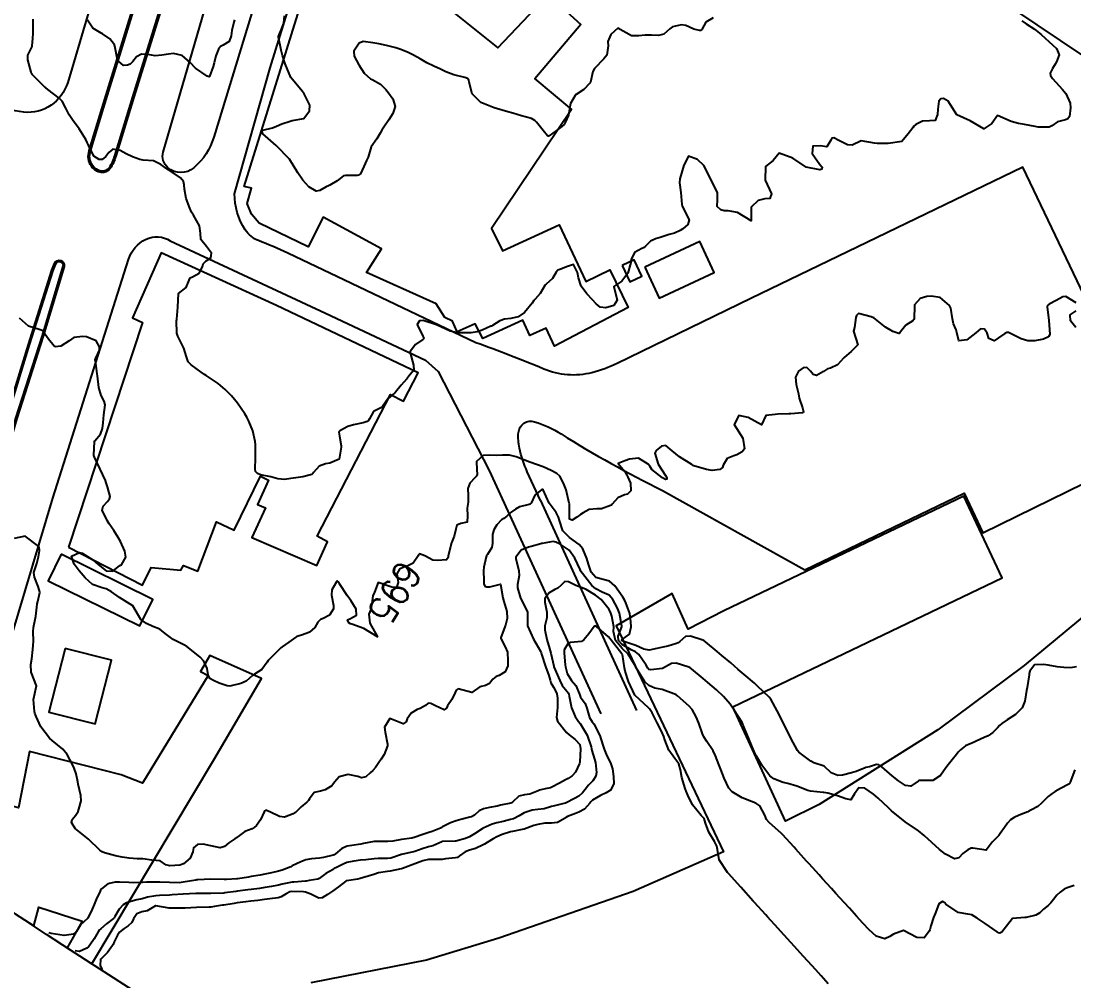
# Model space of a CAD drawing. Header units: metres. Extents: x 286371 to 293043, y 7462578 to 7466404.
# Drawn here: x 286655.4 to 286810.2, y 7465770.5 to 7465911.6 of the extents above; entities that cross this region are included whole.
import ezdxf
from ezdxf.enums import TextEntityAlignment as Align

# ---------------------------------------------------------------- set-up
doc = ezdxf.new("R2010")
doc.units = ezdxf.units.M
doc.header["$MEASUREMENT"] = 0
for name, color, linetype in [('Area', 45, 'Continuous'), ('Canteiro', 45, 'Continuous'), ('Cotas', 45, 'Continuous'), ('Curvas de Nivel 1m', 11, 'Continuous'), ('Curvas de Nivel 5m', 15, 'Continuous'), ('Divisas', 45, 'Continuous'), ('Edificações', 30, 'Continuous'), ('Vias primárias', 230, 'Continuous')]:
    doc.layers.add(name, color=color, linetype=linetype)
doc.styles.add('Style-STANDARD', font='STANDARD.shx')

msp = doc.modelspace()

# ---------------------------------------------------------------- linework, layer by layer
at = {"layer": 'Area'}
msp.add_polyline3d([(286671.85, 7465769.06, 690.16), (286662.63, 7465774.99, 696.58), (286659.14, 7465777.29, 696.18), (286651.34, 7465782.42, 700.86)], dxfattribs=at)
at = {"layer": 'Canteiro'}
msp.add_lwpolyline([(286677.06, 7465917.5), (286671.78, 7465900.42), (286669.11, 7465891.74, -0.066189), (286668.31, 7465889.98, -0.305703), (286667.2, 7465889.49, -0.197407), (286665.88, 7465890.32, -0.245746), (286665.6, 7465892.44), (286667.49, 7465898.75), (286675.49, 7465924.7)], format="xyb", dxfattribs=at)
at = {"layer": 'Canteiro', "elevation": 692.72}
msp.add_lwpolyline([(286635.1, 7465793.39), (286646.78, 7465831.81), (286656.64, 7465863.97), (286660.11, 7465874.88, -0.02191), (286660.47, 7465875.86, -0.906858), (286661.54, 7465875.53), (286658.46, 7465865.32), (286654.58, 7465853.2), (286647.83, 7465830.35, 0.037436), (286647.35, 7465828.13, 0.060746), (286647.26, 7465822.89, -0.056974), (286647.24, 7465820.81), (286645.66, 7465815.52), (286640.99, 7465800.37), (286638.2, 7465791.26)], format="xyb", dxfattribs=at)
at = {"layer": 'Curvas de Nivel 1m', "flags": 128}
for points, elevation in [([(286802.53, 7465911.61), (286803.15, 7465911.17), (286804.38, 7465910.34), (286805.13, 7465909.79), (286805.37, 7465909.57), (286807.1, 7465908.02), (286807.61, 7465907.54), (286808, 7465906.61), (286807.6, 7465905.54), (286807.4, 7465905.2), (286807.05, 7465904.6), (286806.67, 7465903.92), (286806.74, 7465903.55), (286807.03, 7465903.12), (286808.5, 7465901.52), (286808.99, 7465900.9), (286809.62, 7465899.5), (286809.67, 7465898.8), (286809.53, 7465897.51), (286809.28, 7465897.17), (286808.94, 7465897.05), (286807.74, 7465896.72), (286806.92, 7465896.16), (286806.52, 7465895.95), (286804.92, 7465895.97), (286804.46, 7465896.05), (286802.93, 7465896.37), (286802.03, 7465896.52), (286800.93, 7465896.8), (286798.94, 7465897.66), (286798.09, 7465896.51), (286796.91, 7465895.69), (286794.93, 7465896.89), (286792.94, 7465897.75), (286791.68, 7465899.77), (286790.98, 7465900.18), (286790.63, 7465900.14), (286790.32, 7465899.79), (286790.16, 7465898.6), (286790.14, 7465897.8), (286789.78, 7465896.95), (286788.93, 7465896.87), (286787.93, 7465896.83), (286786.92, 7465896.34), (286786.66, 7465896.1), (286786.47, 7465895.85), (286785.79, 7465894.97), (286784.88, 7465893.87), (286782.88, 7465893.58), (286781.25, 7465893.57), (286780.88, 7465893.59), (286778.88, 7465893.97), (286777.56, 7465893.31), (286776.87, 7465893.36), (286775.6, 7465894.02), (286774.89, 7465894.4), (286774.6, 7465894.33), (286774.45, 7465894.04), (286773.85, 7465893.07), (286772.87, 7465893.23), (286771.77, 7465893.18), (286771.7, 7465892.08), (286772.83, 7465890.46), (286773.14, 7465890.06), (286773.09, 7465889.79), (286772.82, 7465889.69), (286770.82, 7465890.09), (286768.84, 7465891.42), (286766.85, 7465892.15), (286765.96, 7465891.04), (286764.82, 7465890.18), (286764.79, 7465888.18), (286765.7, 7465886.17), (286765.45, 7465885.47), (286764.75, 7465885.42), (286763.75, 7465885.19), (286762.73, 7465884.21), (286762.7, 7465882.21), (286760.72, 7465883.44), (286759.32, 7465883.67), (286758.73, 7465883.68), (286758.24, 7465883.8), (286757.71, 7465884.29), (286757.75, 7465885.29), (286757.77, 7465886.29), (286756.79, 7465888.3), (286755.76, 7465890.32), (286754.84, 7465891.21), (286753.52, 7465891.69), (286752.82, 7465890.36), (286752.23, 7465888.38), (286752.2, 7465887.79), (286752.36, 7465886.38), (286752.54, 7465884.58), (286752.57, 7465884.38), (286752.73, 7465884.06), (286753.59, 7465882.36), (286753.41, 7465881.65), (286752.68, 7465881.03), (286752.28, 7465880.78), (286751.46, 7465880.39), (286750.86, 7465880.21), (286750.67, 7465880.17), (286749.33, 7465879.76), (286748.66, 7465879.55), (286747.9, 7465879.2), (286747.17, 7465878.46), (286746.9, 7465878.2), (286746.64, 7465878.1), (286745.59, 7465877.52), (286745.1, 7465876.49), (286745.01, 7465876.09), (286744.58, 7465874.49), (286743.73, 7465873.34), (286742.55, 7465872.52), (286743, 7465870.52), (286742.51, 7465869.75), (286741.34, 7465869.38), (286740.51, 7465869.52), (286739.92, 7465869.97), (286739.39, 7465870.57), (286738.54, 7465871.47), (286737.72, 7465872.6), (286737.36, 7465873.82), (286737.2, 7465874.61), (286736.6, 7465875.77), (286735.74, 7465875.49), (286734.59, 7465875.05), (286734.3, 7465874.94), (286734.04, 7465874.65), (286733.52, 7465873.71), (286732.56, 7465872.86), (286732.46, 7465872.77), (286732.4, 7465872.68), (286731.72, 7465871.5), (286730.99, 7465870.7), (286730.76, 7465870.46), (286730.51, 7465870.1), (286729.41, 7465868.73), (286728.48, 7465868.08), (286727.41, 7465867.83), (286726.48, 7465867.75), (286725.75, 7465867.51), (286724.68, 7465866.8), (286724.53, 7465866.73), (286724.46, 7465866.71), (286723.16, 7465866.11), (286722.45, 7465865.86), (286721.55, 7465865.74), (286720.45, 7465865.72), (286719.58, 7465865.74), (286718.45, 7465865.98), (286716.47, 7465866.92), (286714.48, 7465867.55), (286713.94, 7465867.51), (286713.6, 7465866.97), (286714.45, 7465865.25), (286714.61, 7465864.95), (286714.56, 7465864.84), (286714.44, 7465864.76), (286713.37, 7465864.03), (286712.6, 7465862.98), (286712.61, 7465862.78), (286713.09, 7465860.97), (286713.12, 7465860.22), (286712.35, 7465859.29), (286712.19, 7465859.14), (286712.08, 7465858.99), (286711.28, 7465858.05), (286710.41, 7465857.01), (286710.37, 7465856.96), (286710.31, 7465856.92), (286709.31, 7465856.02), (286708.62, 7465855.04), (286708.49, 7465854.83), (286708.28, 7465854.68), (286707.18, 7465854.15), (286706.59, 7465853.07), (286706.46, 7465852.86), (286706.25, 7465852.69), (286705.67, 7465852.51), (286704.24, 7465852.22), (286703.4, 7465851.97), (286702.23, 7465851.31), (286702.14, 7465851.23), (286702.12, 7465851.15), (286702.21, 7465850.54), (286702.44, 7465849.14), (286702.43, 7465848.9), (286702.16, 7465847.14), (286700.76, 7465846.56), (286700.15, 7465846.45), (286699.21, 7465846.13), (286698.39, 7465845.2), (286698.3, 7465845.04), (286698.13, 7465844.92), (286696.79, 7465844.56), (286696.12, 7465844.44), (286695.06, 7465844.31), (286694.12, 7465844.15), (286693.13, 7465844.27), (286692.12, 7465844.57), (286690.58, 7465844.86), (286690.13, 7465845.06), (286689.87, 7465845.33), (286689.8, 7465845.67), (286689.86, 7465847.33), (286689.87, 7465847.63), (286689.84, 7465849.33), (286689.8, 7465849.74), (286689.43, 7465851.34), (286688.87, 7465852.73), (286688.55, 7465853.35), (286688.27, 7465853.83), (286687.22, 7465855.37), (286686.31, 7465856.49), (286685.39, 7465857.4), (286684.34, 7465858.28), (286682.61, 7465859.44), (286682.36, 7465859.61), (286681.88, 7465859.93), (286680.38, 7465861.01), (286679.94, 7465861.48), (286679.69, 7465862.19), (286679.29, 7465863.49), (286678.44, 7465865.23), (286678.31, 7465865.51), (286678.26, 7465865.7), (286678.25, 7465867.51), (286678.27, 7465867.72), (286678.44, 7465869.51), (286678.53, 7465871.5), (286679.67, 7465872.37), (286680.1, 7465873.48), (286680.26, 7465873.79), (286680.57, 7465873.94), (286681.54, 7465874.49), (286682.03, 7465875.45), (286682.16, 7465875.89), (286682.61, 7465876.33), (286683.3, 7465876.75), (286683.37, 7465877.43), (286682.64, 7465878.41), (286681.8, 7465879.46), (286681.78, 7465880.36), (286681.6, 7465881.46), (286680.72, 7465883.02), (286680.43, 7465883.48), (286680.17, 7465884.04), (286679.66, 7465885.49), (286679.41, 7465886.85), (286679.37, 7465887.5), (286679.24, 7465887.95), (286678.8, 7465888.49), (286677.29, 7465889.53), (286676.82, 7465889.82), (286675.92, 7465890.45), (286674.84, 7465891.01), (286673.31, 7465891.11), (286672.84, 7465891.2), (286671.76, 7465891.61), (286670.85, 7465892.05), (286669.95, 7465892.55), (286668.86, 7465892.74), (286668.28, 7465892.24), (286667.84, 7465891.67), (286667.32, 7465891.2), (286666.84, 7465891.22), (286666.1, 7465891.7), (286665.27, 7465893.31), (286665.09, 7465893.71), (286664.88, 7465894.15), (286663.93, 7465895.73), (286662.92, 7465897.03), (286662.44, 7465897.75), (286661.97, 7465898.75), (286661.43, 7465899.77), (286660.98, 7465900.23), (286659.32, 7465901.48), (286659, 7465901.73), (286658.92, 7465901.81), (286657.03, 7465903.7), (286656.93, 7465903.84), (286656.85, 7465904.03), (286656.36, 7465905.84), (286656.39, 7465906.53), (286657, 7465907.84), (286657.02, 7465907.91), (286657.11, 7465908.97), (286657.16, 7465909.8), (286657.16, 7465909.83), (286657.18, 7465911.81)], 696), ([(286686.78, 7465911.75), (286686.65, 7465911.38), (286686.35, 7465910.16), (286686.25, 7465909.39), (286685.96, 7465908.54), (286685.09, 7465908.02), (286684.69, 7465907.81), (286684.39, 7465907.41), (286684.03, 7465906.46), (286683.76, 7465905.42), (286683.61, 7465904.86), (286683.08, 7465903.43), (286683.06, 7465903.39), (286683.02, 7465903.36), (286682.76, 7465903.44), (286681.04, 7465904.65), (286680.24, 7465905.48), (286679.07, 7465906.47), (286677.81, 7465906.78), (286677.07, 7465906.71), (286676.09, 7465906.52), (286675.07, 7465906.45), (286674.01, 7465906.64), (286673.08, 7465906.7), (286672.36, 7465906.3), (286671.83, 7465905.6), (286671.44, 7465905.21), (286671.05, 7465905.05), (286670.42, 7465905), (286669.71, 7465905.64), (286669.53, 7465906.1), (286669.21, 7465907.64), (286669.1, 7465908.06), (286668.42, 7465908.96), (286667.36, 7465909.67), (286667.13, 7465909.77), (286665.92, 7465910.49), (286665.15, 7465911.71)], 697), ([(286757.16, 7465912.04), (286756.08, 7465911.39), (286755.46, 7465910.33), (286755.28, 7465910.19), (286755.13, 7465910.15), (286754.27, 7465910.35), (286753.14, 7465910.91), (286752.5, 7465911.02), (286751.14, 7465910.7), (286750.96, 7465910.58), (286750.79, 7465910.4), (286749.9, 7465909.63), (286749.12, 7465909.45), (286748.09, 7465909.47), (286747.12, 7465909.47), (286746.23, 7465909.36), (286745.12, 7465909.38), (286743.13, 7465910.51), (286742.07, 7465909.58), (286741.66, 7465908.54), (286741.7, 7465907.93), (286741.52, 7465906.54), (286741.07, 7465906.02), (286739.67, 7465904.57), (286739.45, 7465904.16), (286739.09, 7465902.58), (286739.07, 7465902.53), (286739.01, 7465902.44), (286738.1, 7465901.49), (286736.99, 7465900.76), (286736.9, 7465900.7), (286736.83, 7465900.62), (286736.16, 7465899.44), (286736.01, 7465898.63), (286735.86, 7465897.71), (286735.39, 7465896.64), (286735.21, 7465896.35), (286734.91, 7465896.04), (286734.1, 7465895.47), (286733, 7465894.67), (286732.94, 7465894.63), (286732.89, 7465894.62), (286732.79, 7465894.68), (286732.12, 7465895.47), (286731.15, 7465896.7), (286730.93, 7465896.95), (286730.43, 7465897.21), (286728.94, 7465897.64), (286727.69, 7465898), (286726.95, 7465898.22), (286724.95, 7465898.79), (286722.97, 7465899.58), (286721.68, 7465900.84), (286721.28, 7465902.58), (286721.21, 7465902.85), (286721.02, 7465903.11), (286720.61, 7465903.27), (286719.03, 7465903.64), (286717.84, 7465904.1), (286717.05, 7465904.48), (286716.07, 7465904.93), (286715.06, 7465905.41), (286714.05, 7465905.98), (286713.08, 7465906.54), (286712.2, 7465906.99), (286711.09, 7465907.44), (286710.48, 7465907.63), (286709.1, 7465907.96), (286707.96, 7465908.19), (286707.1, 7465908.36), (286705.66, 7465908.53), (286705.1, 7465908.33), (286704.3, 7465907.11), (286704.35, 7465906.38), (286705.05, 7465905.1), (286705.83, 7465903.88), (286706.76, 7465903.08), (286707.02, 7465902.95), (286708.22, 7465902.26), (286709, 7465901.52), (286709.41, 7465901.03), (286710.06, 7465900.1), (286710.38, 7465899.02), (286710.02, 7465897.95), (286709.43, 7465897.04), (286709.24, 7465896.73), (286708.92, 7465896.25), (286708.44, 7465895.51), (286708.17, 7465895.06), (286707.69, 7465894.26), (286706.86, 7465893.07), (286706.39, 7465891.53), (286706.19, 7465891.08), (286705.75, 7465890.16), (286705.27, 7465889.1), (286705.01, 7465888.89), (286704.8, 7465888.86), (286703.06, 7465888.87), (286702.8, 7465888.79), (286701.84, 7465888.09), (286700.78, 7465887.44), (286700.59, 7465887.36), (286700.22, 7465887.17), (286699.29, 7465886.67), (286698.76, 7465886.57), (286697.67, 7465887.21), (286696.79, 7465888.19), (286696.05, 7465889.24), (286694.84, 7465891.25), (286692.87, 7465893.28), (286690.9, 7465894.98), (286690.81, 7465895.32), (286690.82, 7465895.4), (286690.91, 7465895.5), (286692.34, 7465895.86), (286692.92, 7465896.1), (286693.74, 7465896.46), (286694.93, 7465896.83), (286695.26, 7465896.92), (286696.93, 7465897.22), (286697.81, 7465898.35), (286697.84, 7465899.21), (286696.99, 7465900.86), (286696.71, 7465901.23), (286695.02, 7465903.25), (286694.22, 7465905.27), (286693.84, 7465906.5), (286693.62, 7465907.28), (286693.21, 7465909.18), (286693.22, 7465909.28), (286693.79, 7465910.62), (286694.01, 7465911.27), (286694.1, 7465912.33)], 697), ([(286810.56, 7465816.63), (286809.7, 7465816.51), (286808.69, 7465816.52), (286807.7, 7465816.64), (286806.38, 7465816.87), (286805.71, 7465816.98), (286804.37, 7465816.91), (286803.69, 7465815.98), (286803.62, 7465815.65), (286803.61, 7465815.59), (286803.58, 7465815.48), (286803.28, 7465813.59), (286803.21, 7465813.16), (286802.96, 7465811.6), (286802.59, 7465810.63), (286801.59, 7465809.62), (286800.36, 7465808.86), (286799.57, 7465808.31), (286799.23, 7465808), (286798.96, 7465807.66), (286798.27, 7465806.96), (286797.55, 7465806.49), (286797, 7465806.24), (286795.81, 7465805.71), (286795.62, 7465805.62), (286795.53, 7465805.58), (286794.26, 7465805), (286793.51, 7465804.45), (286793.17, 7465804.09), (286792.89, 7465803.75), (286792.27, 7465802.98), (286791.48, 7465801.97), (286791.4, 7465801.85), (286791.36, 7465801.78), (286790.57, 7465800.68), (286789.45, 7465799.94), (286789.33, 7465799.92), (286787.45, 7465799.93), (286787.37, 7465799.91), (286787.28, 7465799.84), (286786.22, 7465799.07), (286785.43, 7465799.21), (286784.39, 7465799.88), (286783.45, 7465800.59), (286781.96, 7465801.92), (286781.48, 7465802.25), (286781.14, 7465802.27), (286780.13, 7465801.94), (286779.6, 7465801.82), (286779.47, 7465801.78), (286778.17, 7465801.27), (286777.47, 7465801.06), (286776.15, 7465800.7), (286775.46, 7465800.64), (286774.51, 7465801.07), (286773.48, 7465802.05), (286771.95, 7465802.54), (286771.49, 7465802.77), (286769.71, 7465804.11), (286769.52, 7465804.33), (286768.56, 7465806.13), (286767.57, 7465808.14), (286766.56, 7465810.16), (286765.63, 7465811.86), (286765.38, 7465812.18), (286763.66, 7465813.8), (286763.2, 7465814.21), (286761.68, 7465815.51), (286760.83, 7465816.25), (286759.71, 7465817.2), (286758.42, 7465818.28), (286757.73, 7465818.87), (286756.03, 7465820.32), (286755.76, 7465820.5), (286755.48, 7465820.61), (286753.78, 7465821.15), (286753.07, 7465821.07), (286752.23, 7465820.38), (286751.97, 7465820.17), (286751.76, 7465820.07), (286750.48, 7465819.67), (286749.75, 7465819.52), (286748.83, 7465819.35), (286747.74, 7465819.07), (286746.95, 7465819.25), (286745.75, 7465819.78), (286743.86, 7465820.4), (286743.76, 7465820.46), (286743.72, 7465820.51), (286743.71, 7465820.56), (286743.77, 7465820.64), (286744.82, 7465821.45), (286745.06, 7465822.49), (286745.04, 7465823.25), (286744.86, 7465824.49), (286744.32, 7465826.02), (286744.09, 7465826.5), (286743.86, 7465826.87), (286742.69, 7465828.52), (286741.89, 7465829.24), (286740.98, 7465829.47), (286739.9, 7465829.76), (286739.22, 7465830.57), (286738.81, 7465831.7), (286738.57, 7465832.58), (286737.97, 7465833.99), (286737.42, 7465834.6), (286735.99, 7465835.66), (286735.04, 7465836.64), (286734.52, 7465838.15), (286734.42, 7465838.65), (286734.04, 7465839.34), (286733.03, 7465840.67), (286732.15, 7465842.64), (286732.13, 7465842.68), (286732.1, 7465842.71), (286732.07, 7465842.72), (286731.93, 7465842.69), (286730.93, 7465841.86), (286730.4, 7465840.71), (286730.24, 7465840.54), (286730.07, 7465840.47), (286728.67, 7465840.13), (286728.06, 7465839.83), (286727.46, 7465839.35), (286726.79, 7465838.76), (286726.37, 7465838.44), (286726.04, 7465838.22), (286725.31, 7465837.5), (286724.87, 7465836.79), (286724.71, 7465836.09), (286724.71, 7465834.79), (286724.6, 7465834.16), (286723.95, 7465833.16), (286723.8, 7465832.95), (286723.75, 7465832.81), (286723.43, 7465831.3), (286723.39, 7465830.81), (286723.43, 7465829.27), (286723.41, 7465828.81), (286723.58, 7465828.51), (286723.88, 7465828.41), (286724.31, 7465828.37), (286725.88, 7465828.77), (286726.21, 7465826.77), (286726.36, 7465826.25), (286726.8, 7465824.76), (286726.83, 7465823.73), (286726.62, 7465822.76), (286725.94, 7465820.95), (286725.92, 7465820.78), (286726.57, 7465819.59), (286726.89, 7465818.77), (286726.97, 7465817.51), (286726.94, 7465816.77), (286726.55, 7465815.91), (286725.68, 7465815.38), (286725.24, 7465815.23), (286724.73, 7465814.8), (286724.27, 7465814.2), (286723.66, 7465813.87), (286722.82, 7465813.67), (286721.64, 7465812.84), (286719.65, 7465813.38), (286719.35, 7465813.18), (286719.22, 7465812.88), (286718.69, 7465811.83), (286718.1, 7465810.9), (286717.93, 7465810.58), (286717.61, 7465810.31), (286716.31, 7465810.92), (286715.62, 7465811.25), (286715.25, 7465811.3), (286714.82, 7465810.95), (286714.07, 7465810.49), (286713.6, 7465810.34), (286712.73, 7465809.84), (286712.16, 7465808.99), (286712.01, 7465808.56), (286711.57, 7465808.25), (286709.58, 7465809.02), (286708.82, 7465807.78), (286708.91, 7465807.03), (286709.27, 7465805.28), (286709.27, 7465805.03), (286708.78, 7465803.76), (286708.32, 7465803.04), (286707.96, 7465802.57), (286707.48, 7465801.82), (286707.12, 7465801.41), (286706.71, 7465801.07), (286706.06, 7465800.47), (286705.45, 7465800.31), (286704.87, 7465800.51), (286703.46, 7465800.8), (286702.14, 7465800.46), (286701.44, 7465799.67), (286701.24, 7465799.35), (286701.05, 7465799.16), (286700.07, 7465798.53), (286699.42, 7465798.37), (286698.48, 7465798.14), (286697.79, 7465797.21), (286697.62, 7465796.99), (286697.4, 7465796.75), (286696.58, 7465796.03), (286695.71, 7465795.24), (286695.51, 7465795.11), (286695.37, 7465795.04), (286694.09, 7465794.53), (286693.36, 7465794.64), (286692.03, 7465795.29), (286691.38, 7465795.58), (286691.2, 7465795.48), (286691.13, 7465795.31), (286690.56, 7465794.12), (286689.97, 7465793.33), (286689.67, 7465793), (286689.34, 7465792.82), (286688.27, 7465792.41), (286687.32, 7465791.69), (286687.13, 7465791.55), (286686.79, 7465791.37), (286685.94, 7465790.75), (286685.3, 7465790.22), (286684.65, 7465790.05), (286683.3, 7465790.32), (286682.17, 7465790.58), (286681.3, 7465790.54), (286680.75, 7465790.01), (286680.64, 7465789.46), (286680.24, 7465788.5), (286679.26, 7465787.68), (286678.7, 7465787.5), (286677.25, 7465787.38), (286676.66, 7465787.53), (286675.83, 7465788.11), (286675.26, 7465788.17), (286674.62, 7465788.21), (286673.27, 7465788.39), (286672.45, 7465788.42), (286671.27, 7465788.49), (286670.26, 7465788.64), (286669.27, 7465788.83), (286667.63, 7465789.31), (286667.28, 7465789.44), (286666.94, 7465789.68), (286665.31, 7465791.3), (286664.81, 7465791.71), (286663.33, 7465792.88), (286662.8, 7465793.74), (286662.89, 7465794.21), (286663.36, 7465794.76), (286663.75, 7465795.36), (286663.88, 7465795.73), (286664.2, 7465796.93), (286664.16, 7465797.72), (286663.79, 7465799.38), (286663.72, 7465799.73), (286663.46, 7465800.9), (286663.18, 7465801.74), (286662.96, 7465802.26), (286662.16, 7465803.75), (286661.52, 7465804.51), (286659.93, 7465805.79), (286659.54, 7465806.14), (286658.27, 7465807.81), (286657.59, 7465809.32), (286657.42, 7465809.83), (286657.36, 7465810.07), (286657.22, 7465811.83), (286657.65, 7465813.82), (286656.87, 7465815.84), (286656.83, 7465816.96), (286656.96, 7465817.83), (286657.09, 7465819.19), (286657.16, 7465819.82), (286657.19, 7465820.39), (286657.16, 7465821.82), (286657.19, 7465822.42), (286657.51, 7465823.82), (286657.56, 7465824.06), (286657.75, 7465825.82), (286657.76, 7465825.9), (286657.85, 7465826.23), (286658.13, 7465827.55), (286658.09, 7465827.81), (286657.88, 7465828.43), (286657.37, 7465829.82), (286657.26, 7465830.48), (286657.69, 7465831.82), (286657.76, 7465832), (286657.95, 7465832.82), (286658.1, 7465833.67), (286658.11, 7465833.81), (286657.97, 7465834.3), (286655.99, 7465835.84), (286654.37, 7465835.49)], 694), ([(286810.33, 7465801.49), (286809.64, 7465799.69), (286809.57, 7465799.5), (286809.52, 7465799.42), (286809.44, 7465799.37), (286808.21, 7465798.74), (286807.43, 7465798.29), (286806.98, 7465797.99), (286806.41, 7465797.55), (286805.88, 7465797.08), (286805.4, 7465796.58), (286804.86, 7465796.1), (286803.94, 7465795.59), (286803.56, 7465795.41), (286803.38, 7465795.34), (286802.15, 7465794.83), (286801.37, 7465794.47), (286800.87, 7465794.13), (286800.42, 7465793.64), (286799.97, 7465793.02), (286799.33, 7465792.11), (286799.14, 7465791.85), (286798.95, 7465791.66), (286798.14, 7465790.85), (286797.29, 7465789.68), (286795.3, 7465789.98), (286795.05, 7465789.96), (286794.59, 7465789.73), (286793.85, 7465789.17), (286793.28, 7465788.55), (286792.6, 7465788.43), (286791.28, 7465789.09), (286790.41, 7465789.79), (286789.31, 7465790.79), (286788.18, 7465791.82), (286787.33, 7465792.53), (286785.35, 7465793.86), (286783.38, 7465795.48), (286782.91, 7465795.9), (286781.4, 7465797.32), (286780.69, 7465797.94), (286779.43, 7465798.81), (286778.54, 7465798.86), (286777.91, 7465797.98), (286777.4, 7465797.06), (286776.63, 7465797.23), (286775.41, 7465797.69), (286773.98, 7465798.05), (286773.43, 7465798.14), (286773.33, 7465798.15), (286771.43, 7465798.36), (286771.06, 7465798.46), (286769.44, 7465799.08), (286768.11, 7465799.47), (286767.45, 7465799.65), (286766.08, 7465800.17), (286765.46, 7465800.61), (286764.28, 7465802.19), (286763.5, 7465803.52), (286763.17, 7465804.21), (286762.87, 7465804.86), (286762.31, 7465806.22), (286761.57, 7465808.06), (286761.5, 7465808.24), (286761.39, 7465808.43), (286760.24, 7465810.25), (286759.62, 7465811.16), (286758.66, 7465812.28), (286757.65, 7465813.23), (286756.36, 7465814.31), (286755.67, 7465814.9), (286753.97, 7465816.35), (286753.7, 7465816.53), (286753.42, 7465816.64), (286751.71, 7465817.17), (286750.99, 7465817.12), (286749.69, 7465816.41), (286747.95, 7465816.19), (286747.7, 7465816.26), (286747.54, 7465816.45), (286747.3, 7465816.86), (286746.23, 7465818.47), (286745.74, 7465818.83), (286745.1, 7465819.13), (286743.76, 7465819.92), (286743.24, 7465820.51), (286743.15, 7465821.14), (286743.7, 7465822.51), (286743.71, 7465822.59), (286743.37, 7465824.51), (286743.09, 7465825.26), (286742.4, 7465826.53), (286741.86, 7465827.15), (286740.82, 7465827.6), (286739.88, 7465828.08), (286739.28, 7465828.57), (286737.91, 7465830.36), (286737.75, 7465830.6), (286737.58, 7465830.94), (286736.79, 7465832.61), (286735.96, 7465833.78), (286734.66, 7465834.64), (286733.98, 7465834.94), (286733.59, 7465835.06), (286731.98, 7465834.75), (286731.92, 7465834.74), (286731.79, 7465834.69), (286730.36, 7465834.32), (286729.97, 7465834.24), (286728.92, 7465833.77), (286728.1, 7465832.74), (286728.1, 7465832.58), (286728.57, 7465830.73), (286728.59, 7465830.05), (286728.37, 7465828.74), (286728.38, 7465828.24), (286728.79, 7465826.73), (286729.82, 7465824.71), (286729.82, 7465822.71), (286729.83, 7465822.68), (286730.71, 7465820.7), (286731.74, 7465818.92), (286731.85, 7465818.68), (286731.91, 7465818.51), (286732.48, 7465816.67), (286732.99, 7465815.36), (286733.17, 7465814.66), (286733.27, 7465814.26), (286733.66, 7465813.62), (286734.01, 7465813), (286734.15, 7465812.65), (286734.25, 7465812.03), (286734.24, 7465810.65), (286734.12, 7465809.18), (286734.25, 7465808.65), (286735.55, 7465807), (286735.96, 7465806.63), (286736.87, 7465805.95), (286737.52, 7465805.23), (286737.63, 7465804.59), (286737.53, 7465802.65), (286737.52, 7465802.6), (286737.48, 7465802.4), (286736.9, 7465801.17), (286736.41, 7465800.62), (286735.84, 7465800.23), (286735.44, 7465800.01), (286734.55, 7465799.54), (286733.43, 7465798.96), (286733.22, 7465798.87), (286732.44, 7465798.68), (286731.62, 7465798.49), (286731.42, 7465798.43), (286730.19, 7465797.93), (286729.41, 7465797.83), (286728.54, 7465797.61), (286727.62, 7465796.75), (286727.49, 7465796.65), (286727.39, 7465796.61), (286725.89, 7465796.28), (286725.38, 7465796.16), (286724.24, 7465795.95), (286723.38, 7465795.76), (286722.72, 7465795.48), (286722.04, 7465794.83), (286721.6, 7465794.6), (286721.36, 7465794.52), (286720.02, 7465794.2), (286719.35, 7465794.01), (286718.54, 7465793.7), (286717.34, 7465793.11), (286717.22, 7465793.02), (286717.03, 7465792.91), (286715.83, 7465792.43), (286715.32, 7465792.26), (286714.32, 7465791.95), (286713.32, 7465791.59), (286712.82, 7465791.47), (286711.31, 7465791.26), (286710.02, 7465791.02), (286709.31, 7465790.95), (286707.4, 7465790.98), (286707.31, 7465790.97), (286705.73, 7465790.66), (286705.31, 7465790.58), (286704.03, 7465790.38), (286703.3, 7465790.25), (286702.52, 7465789.91), (286701.62, 7465789.15), (286701.43, 7465789.01), (286701.28, 7465788.95), (286699.83, 7465788.63), (286699.27, 7465788.53), (286698.07, 7465788.4), (286697.27, 7465788.24), (286696.52, 7465787.97), (286695.26, 7465787.37), (286695.18, 7465787.32), (286695.02, 7465787.25), (286693.77, 7465786.75), (286693.24, 7465786.59), (286692.19, 7465786.34), (286691.24, 7465786.14), (286690.53, 7465786.02), (286689.23, 7465785.8), (286688.84, 7465785.73), (286687.23, 7465785.49), (286687.12, 7465785.48), (286685.58, 7465785.39), (286685.24, 7465785.38), (286685.22, 7465785.37), (286683.24, 7465785.4), (286683.22, 7465785.4), (286681.36, 7465785.32), (286681.22, 7465785.31), (286681.06, 7465785.29), (286679.22, 7465784.96), (286678.62, 7465784.9), (286677.22, 7465784.92), (286675.78, 7465784.98), (286675.22, 7465784.99), (286673.81, 7465784.98), (286673.21, 7465784.94), (286671.92, 7465784.89), (286671.21, 7465784.93), (286669.87, 7465784.98), (286669.21, 7465784.97), (286668.14, 7465784.73), (286667.2, 7465783.99), (286667.07, 7465783.8), (286667, 7465783.68), (286666.43, 7465782.43), (286666.11, 7465781.69), (286665.82, 7465781.03), (286665.19, 7465779.7), (286665.17, 7465779.67), (286665.13, 7465779.64), (286664.14, 7465778.7), (286663.51, 7465777.73), (286663.34, 7465777.49), (286663.1, 7465777.33), (286661.69, 7465777.16), (286659.78, 7465777.44), (286659.48, 7465777.53)], 693), ([(286810.21, 7465784.49), (286809.2, 7465784.15), (286808.76, 7465783.95), (286808.16, 7465783.52), (286807.66, 7465783.06), (286807.18, 7465782.43), (286806.79, 7465781.92), (286806.38, 7465781.55), (286805.71, 7465781), (286805.15, 7465780.45), (286804.6, 7465780.12), (286803.14, 7465779.8), (286802.95, 7465779.78), (286801.13, 7465779.62), (286800.27, 7465778.49), (286799.57, 7465777.65), (286799.28, 7465777.47), (286799.1, 7465777.53), (286798.91, 7465777.66), (286797.13, 7465778.92), (286795.94, 7465779.7), (286795.15, 7465780.16), (286794.6, 7465780.28), (286793.16, 7465780.53), (286791.36, 7465781.77), (286791.18, 7465781.92), (286790.84, 7465782.12), (286790.31, 7465781.79), (286789.83, 7465780.47), (286789.54, 7465779.81), (286789.13, 7465778.58), (286788.97, 7465777.96), (286788.93, 7465777.82), (286788.14, 7465776.79), (286787.1, 7465776.87), (286785.11, 7465777.87), (286783.64, 7465777.36), (286783.1, 7465776.98), (286782.36, 7465776.66), (286781.1, 7465777.05), (286780.05, 7465777.95), (286779.13, 7465778.96), (286778.21, 7465779.98), (286777.16, 7465781.14), (286776.38, 7465782.01), (286775.19, 7465783.31), (286774.54, 7465784.03), (286773.23, 7465785.48), (286772.7, 7465786.06), (286771.26, 7465787.66), (286770.86, 7465788.09), (286769.29, 7465789.83), (286769.03, 7465790.12), (286767.32, 7465792), (286767.18, 7465792.15), (286765.36, 7465793.75), (286765, 7465794.18), (286764.75, 7465794.81), (286764.01, 7465796.2), (286763.4, 7465796.59), (286762.79, 7465796.83), (286761.41, 7465797.37), (286759.92, 7465798.26), (286759.43, 7465798.81), (286758.73, 7465800.28), (286758.24, 7465801.52), (286757.95, 7465802.29), (286757.5, 7465803.53), (286757.13, 7465804.3), (286756.21, 7465805.64), (286755.75, 7465806.32), (286755.55, 7465806.79), (286755.04, 7465808.33), (286754.65, 7465809.27), (286754.05, 7465810.35), (286753.61, 7465810.86), (286751.91, 7465812.38), (286751.64, 7465812.56), (286751.35, 7465812.68), (286749.65, 7465813.28), (286748.56, 7465813.52), (286747.66, 7465813.89), (286747.11, 7465814.45), (286746.08, 7465816.08), (286745.84, 7465816.47), (286745.71, 7465816.75), (286744.64, 7465818.49), (286743.75, 7465819.33), (286742.76, 7465820.52), (286742.5, 7465821.81), (286742.52, 7465822.52), (286742.25, 7465824.1), (286742.11, 7465824.53), (286741.83, 7465825.07), (286740.65, 7465826.55), (286739.86, 7465827.17), (286738.45, 7465828.01), (286737.88, 7465828.26), (286736.93, 7465828.61), (286735.89, 7465829.15), (286735.33, 7465829.2), (286734.77, 7465828.64), (286734.31, 7465828.22), (286733.87, 7465827.98), (286733.03, 7465827.5), (286732.38, 7465826.68), (286732.37, 7465826.15), (286732.66, 7465824.67), (286732.66, 7465823.82), (286732.41, 7465822.68), (286732.39, 7465822.07), (286732.66, 7465820.67), (286733.08, 7465819.33), (286733.29, 7465818.66), (286733.71, 7465816.74), (286733.72, 7465816.65), (286733.73, 7465816.62), (286734.57, 7465814.64), (286734.94, 7465813.91), (286735.65, 7465813.01), (286735.84, 7465812.81), (286735.92, 7465812.62), (286735.96, 7465812.3), (286736.29, 7465810.61), (286736.87, 7465809.33), (286737.33, 7465808.6), (286737.57, 7465808.3), (286738.61, 7465806.58), (286739.2, 7465804.89), (286739.24, 7465804.57), (286739.28, 7465804.34), (286739.5, 7465803.71), (286739.83, 7465802.56), (286740, 7465801.1), (286739.89, 7465800.57), (286739.44, 7465799.9), (286738.79, 7465799.23), (286738.31, 7465798.59), (286737.92, 7465798.09), (286737.41, 7465797.64), (286736.76, 7465797.26), (286735.54, 7465796.63), (286735.44, 7465796.59), (286735.39, 7465796.57), (286733.83, 7465796.22), (286733.39, 7465796.08), (286732.3, 7465795.76), (286731.38, 7465795.67), (286730.51, 7465795.57), (286729.37, 7465795.18), (286729.08, 7465795.02), (286728.61, 7465794.74), (286727.79, 7465794.31), (286727.36, 7465794.17), (286726.24, 7465793.89), (286725.35, 7465793.71), (286724.62, 7465793.52), (286723.34, 7465792.91), (286723.27, 7465792.88), (286723.18, 7465792.82), (286722.07, 7465792.09), (286721.32, 7465791.65), (286720.74, 7465791.42), (286719.31, 7465791), (286719.19, 7465790.99), (286717.3, 7465790.94), (286717.28, 7465790.93), (286717.22, 7465790.91), (286715.91, 7465790.31), (286715.29, 7465790.15), (286714.37, 7465789.87), (286713.28, 7465789.5), (286711.32, 7465789.05), (286711.27, 7465789.04), (286711.17, 7465789.01), (286709.76, 7465788.53), (286709.27, 7465788.45), (286707.87, 7465788.45), (286707.27, 7465788.42), (286706.08, 7465788.27), (286705.27, 7465788.19), (286704.28, 7465788.09), (286703.26, 7465787.85), (286702.76, 7465787.63), (286701.75, 7465787.15), (286701.43, 7465786.97), (286701.25, 7465786.86), (286700.18, 7465786.23), (286699.23, 7465785.54), (286698.99, 7465785.42), (286697.76, 7465785.21), (286697.28, 7465785.15), (286697.22, 7465785.15), (286695.47, 7465784.99), (286695.22, 7465784.96), (286693.77, 7465784.71), (286693.21, 7465784.56), (286692.18, 7465784.32), (286691.21, 7465784.18), (286690.45, 7465784.07), (286689.2, 7465783.9), (286688.71, 7465783.84), (286687.2, 7465783.66), (286686.94, 7465783.63), (286685.32, 7465783.39), (286685.21, 7465783.38), (286685.19, 7465783.38), (286683.3, 7465783.31), (286683.19, 7465783.31), (286683.07, 7465783.3), (286681.19, 7465783.33), (286681.06, 7465783.32), (286679.19, 7465783.21), (286677.59, 7465783.11), (286677.19, 7465783.09), (286675.73, 7465783), (286675.19, 7465782.98), (286673.99, 7465782.76), (286673.18, 7465782.54), (286672.4, 7465782.37), (286671.17, 7465782.04), (286670.87, 7465781.92), (286670.39, 7465781.63), (286669.78, 7465781.01), (286669.14, 7465779.91), (286669.06, 7465779.72), (286668.98, 7465779.65), (286667.93, 7465778.85), (286667.11, 7465778.14), (286666.88, 7465777.91), (286666.71, 7465777.68), (286666.12, 7465776.66), (286665.47, 7465775.7), (286665.28, 7465775.49), (286665.07, 7465775.3), (286663.98, 7465774.8), (286663.32, 7465774.89)], 692), ([(286774.06, 7465770.04), (286773.01, 7465771.2), (286772.23, 7465772.07), (286771.04, 7465773.37), (286770.39, 7465774.09), (286769.08, 7465775.54), (286768.55, 7465776.12), (286767.11, 7465777.72), (286766.71, 7465778.15), (286765.14, 7465779.89), (286764.88, 7465780.18), (286763.17, 7465782.06), (286763.04, 7465782.21), (286761.2, 7465784.23), (286759.37, 7465786.26), (286759.24, 7465786.41), (286758, 7465788.28), (286757.79, 7465789.79), (286757.7, 7465790.29), (286757.31, 7465790.98), (286756.49, 7465792.31), (286756.03, 7465793.64), (286755.82, 7465794.32), (286755.37, 7465794.8), (286754.11, 7465796.34), (286753.41, 7465797.75), (286753.19, 7465798.36), (286753.04, 7465798.75), (286752.51, 7465800.37), (286752.33, 7465801.51), (286752.07, 7465802.38), (286751.5, 7465803.17), (286750.61, 7465804.4), (286750.03, 7465805.91), (286749.88, 7465806.41), (286749.56, 7465807.17), (286748.91, 7465808.42), (286748.15, 7465809.88), (286747.78, 7465810.44), (286747.61, 7465810.63), (286745.63, 7465812.47), (286744.67, 7465814.49), (286744.22, 7465815.98), (286744.1, 7465816.5), (286743.8, 7465818.43), (286743.77, 7465818.5), (286743.73, 7465818.54), (286742.12, 7465820.53), (286741.77, 7465821.04), (286739.97, 7465822.56), (286739.8, 7465822.64), (286739.73, 7465822.63), (286739.66, 7465822.57), (286738.86, 7465821.49), (286738.12, 7465820.59), (286737.93, 7465820.43), (286737.76, 7465820.38), (286736.17, 7465820.2), (286735.75, 7465820), (286735.24, 7465819.14), (286735.23, 7465818.63), (286735.4, 7465816.94), (286735.44, 7465816.63), (286735.69, 7465815.65), (286736.32, 7465814.61), (286736.93, 7465813.87), (286737.5, 7465812.6), (286737.64, 7465812.16), (286738.3, 7465811.26), (286738.55, 7465810.58), (286738.96, 7465809.2), (286739.35, 7465808.57), (286739.57, 7465808.25), (286740.49, 7465806.55), (286740.93, 7465805.13), (286741.09, 7465804.54), (286741.5, 7465803.57), (286742.04, 7465802.53), (286742.33, 7465801.66), (286742.5, 7465800.52), (286742.52, 7465799.43), (286742.06, 7465798.52), (286741.42, 7465798.12), (286740.56, 7465797.7), (286739.4, 7465797.02), (286739.17, 7465796.81), (286738.99, 7465796.58), (286738.24, 7465795.73), (286737.37, 7465795.25), (286736.9, 7465795.08), (286735.71, 7465794.63), (286735.49, 7465794.51), (286735.36, 7465794.38), (286734.26, 7465793.75), (286733.35, 7465793.65), (286732.39, 7465793.64), (286731.35, 7465793.48), (286730.75, 7465793.3), (286729.33, 7465792.79), (286729.28, 7465792.78), (286729.06, 7465792.73), (286727.64, 7465792.44), (286727.33, 7465792.36), (286726.1, 7465791.99), (286725.32, 7465791.65), (286724.77, 7465791.33), (286723.91, 7465790.81), (286723.52, 7465790.59), (286723.3, 7465790.48), (286722.17, 7465789.95), (286721.29, 7465789.66), (286720.69, 7465789.45), (286719.85, 7465788.87), (286719.53, 7465788.61), (286719.27, 7465788.55), (286717.77, 7465788.39), (286717.27, 7465788.32), (286715.88, 7465788.31), (286715.26, 7465788.32), (286714.45, 7465788.14), (286713.25, 7465787.68), (286711.44, 7465787), (286711.3, 7465786.95), (286711.24, 7465786.93), (286709.66, 7465786.61), (286709.24, 7465786.56), (286707.93, 7465786.36), (286707.23, 7465786.13), (286706.42, 7465785.88), (286705.22, 7465785.52), (286704.88, 7465785.44), (286703.22, 7465785.18), (286703.18, 7465785.16), (286703.13, 7465785.13), (286702.05, 7465784.3), (286701.19, 7465783.67), (286700.88, 7465783.46), (286700.42, 7465783.17), (286699.67, 7465782.69), (286699.18, 7465782.64), (286697.97, 7465783.2), (286697.2, 7465783.5), (286696.88, 7465783.54), (286695.2, 7465783.6), (286694.9, 7465783.55), (286694.35, 7465783.26), (286693.64, 7465782.81), (286693.19, 7465782.68), (286691.94, 7465782.54), (286691.18, 7465782.45), (286690.18, 7465782.31), (286689.18, 7465782.18), (286688.43, 7465782.09), (286687.17, 7465781.92), (286686.7, 7465781.85), (286685.17, 7465781.6), (286684.99, 7465781.58), (286683.84, 7465781.41), (286683.26, 7465781.32), (286683.16, 7465781.32), (286683.05, 7465781.32), (286681.16, 7465781.26), (286679.49, 7465781.16), (286679.16, 7465781.15), (286677.53, 7465781.15), (286677.16, 7465781.17), (286675.2, 7465781.52), (286675.16, 7465781.51), (286673.94, 7465780.78), (286673.15, 7465780.62), (286672.4, 7465780.34), (286671.93, 7465779.6), (286671.67, 7465779.06), (286671.12, 7465778.54), (286670.56, 7465778.18), (286669.87, 7465777.63), (286669.54, 7465777.2), (286669.08, 7465776.23), (286668.9, 7465775.82), (286668.81, 7465775.65), (286668.07, 7465774.64), (286667.1, 7465773.67), (286667.07, 7465773.65), (286667, 7465772.69), (286667.28, 7465772.16)], 691)]:
    msp.add_lwpolyline(points, dxfattribs=dict(at, elevation=elevation))
at = {"layer": 'Curvas de Nivel 5m', "elevation": 695, "flags": 128}
for points in [[(286810.52, 7465870.12), (286808.99, 7465871.06), (286808.54, 7465871.03), (286807.58, 7465870.48), (286806.52, 7465869.93), (286806.3, 7465869.77), (286806.25, 7465869.55), (286806.48, 7465867.54), (286806.65, 7465865.54), (286806.6, 7465865.4), (286806.45, 7465865.14), (286805.69, 7465864.81), (286804.44, 7465864.54), (286803.39, 7465864.55), (286802.44, 7465864.85), (286800.84, 7465865.64), (286800.58, 7465865.77), (286800.46, 7465865.79), (286800.32, 7465865.79), (286800, 7465865.65), (286799.11, 7465865), (286798.44, 7465864.53), (286797.66, 7465864.9), (286797.41, 7465865.69), (286797.05, 7465866.28), (286796.46, 7465866.32), (286795.75, 7465865.71), (286794.44, 7465864.68), (286793.25, 7465864.56), (286792.98, 7465865.76), (286792.88, 7465866.17), (286792.47, 7465867.06), (286792.32, 7465867.77), (286792.08, 7465869.34), (286791.88, 7465869.77), (286790.53, 7465870.91), (286789.21, 7465871.14), (286788.53, 7465871.05), (286787.58, 7465870.78), (286786.76, 7465869.85), (286786.72, 7465869.64), (286786.67, 7465867.85), (286786.65, 7465867.68), (286786.48, 7465867.51), (286785.47, 7465866.87), (286784.66, 7465865.88), (286784.59, 7465865.74), (286784.45, 7465865.64), (286783.56, 7465865.9), (286782.46, 7465866.57), (286780.77, 7465867.94), (286780.49, 7465868.03), (286780.35, 7465868.08), (286778.49, 7465868.59), (286778.19, 7465868.28), (286778.12, 7465867.98), (286777.91, 7465866.53), (286777.78, 7465865.98), (286778.42, 7465863.97), (286777.42, 7465862.97), (286776.4, 7465862.11), (286776.34, 7465862.06), (286776.3, 7465862.01), (286775.4, 7465861), (286774.37, 7465860.54), (286773.97, 7465860.44), (286773.37, 7465860.05), (286772.35, 7465859.46), (286771.86, 7465859.58), (286771.45, 7465860.08), (286770.9, 7465860.63), (286770.37, 7465860.6), (286769.68, 7465860.11), (286769.24, 7465859.23), (286769.35, 7465858.12), (286769.69, 7465856.74), (286769.79, 7465856.11), (286770.28, 7465854.68), (286770.44, 7465854.1), (286770.36, 7465854.02), (286770.27, 7465853.98), (286768.58, 7465853.82), (286768.27, 7465853.84), (286766.66, 7465853.77), (286766.27, 7465853.71), (286764.88, 7465853.57), (286764.24, 7465852.19), (286762.26, 7465853.27), (286760.91, 7465853.59), (286760.24, 7465852.25), (286761.48, 7465850.24), (286761.75, 7465848.67), (286761.42, 7465848.24), (286760.61, 7465847.81), (286760.18, 7465847.65), (286759.19, 7465847.25), (286758.6, 7465846.28), (286758.51, 7465845.91), (286758.14, 7465845.63), (286756.97, 7465845.47), (286756.14, 7465845.62), (286754.31, 7465846.19), (286754.15, 7465846.25), (286754, 7465846.35), (286752.17, 7465847.52), (286751.13, 7465848.39), (286750.2, 7465849.18), (286749.52, 7465849.09), (286748.74, 7465848.43), (286748.58, 7465848.03), (286749.03, 7465846.42), (286750.13, 7465844.76), (286750.34, 7465844.4), (286750.31, 7465844.21), (286750.12, 7465844.19), (286749.67, 7465844.41), (286748.14, 7465845.64), (286747.81, 7465846.11), (286747.59, 7465846.44), (286746.17, 7465847.3), (286744.83, 7465847.15), (286744.16, 7465846.91), (286743.15, 7465846.52), (286744.14, 7465845.35), (286744.44, 7465844.81), (286744.58, 7465844.5), (286744.96, 7465843.64), (286745.05, 7465842.49), (286744.56, 7465842.02), (286744.08, 7465841.9), (286743.14, 7465841.46), (286742.27, 7465840.53), (286742.18, 7465840.41), (286742.06, 7465840.33), (286740.74, 7465839.86), (286740.05, 7465839.87), (286738.89, 7465839.75), (286738.04, 7465839.29), (286737.61, 7465839.04), (286737.1, 7465838.61), (286736.43, 7465838.21), (286736.03, 7465838.36), (286735.99, 7465838.63), (286735.99, 7465838.67), (286735.99, 7465840.63), (286735.98, 7465840.71), (286735.5, 7465842.63), (286735.11, 7465843.64), (286734.57, 7465844.65), (286734.14, 7465845.04), (286733.33, 7465845.48), (286732.15, 7465846.01), (286730.16, 7465846.71), (286728.18, 7465847.52), (286727.17, 7465847.77), (286726.18, 7465847.75), (286725.28, 7465847.69), (286724.18, 7465847.77), (286723.31, 7465847.68), (286722.35, 7465846.83), (286722.32, 7465846.68), (286722.44, 7465844.83), (286722.32, 7465844.64), (286722.13, 7465844.48), (286721.34, 7465843.62), (286721.09, 7465842.85), (286721.12, 7465841.82), (286721.1, 7465840.85), (286720.95, 7465839.96), (286721, 7465838.85), (286720.99, 7465837.88), (286720.03, 7465837.68), (286719.46, 7465837.44), (286719.29, 7465836.88), (286719.06, 7465835.82), (286718.66, 7465834.88), (286718.21, 7465833.15), (286718.19, 7465832.9), (286718.15, 7465832.7), (286717.94, 7465832.35), (286716.61, 7465832.26), (286715.94, 7465832.29), (286714.74, 7465832.95), (286713.96, 7465833.23), (286713.83, 7465833.1), (286713.77, 7465832.97), (286713.02, 7465831.89), (286711.93, 7465831.33), (286711.67, 7465831.26), (286711.01, 7465831.01), (286710.64, 7465830.28), (286710.82, 7465829.01), (286710.58, 7465828.31), (286709.88, 7465828.33), (286707.89, 7465829.05), (286707.33, 7465827.6), (286707.09, 7465827.07), (286706.96, 7465825.96), (286706.8, 7465825.07), (286706.53, 7465824.36), (286706.64, 7465823.07), (286707.76, 7465821.05), (286705.79, 7465822.27), (286704.03, 7465822.88), (286703.8, 7465822.95), (286703.58, 7465823.12), (286703.39, 7465823.54), (286703.81, 7465823.72), (286704.68, 7465824.24), (286704.65, 7465825.1), (286703.85, 7465826.36), (286703.31, 7465827.12), (286702.22, 7465828.81), (286701.99, 7465829.14), (286701.9, 7465829.22), (286701.82, 7465829.23), (286701.74, 7465829.15), (286701.06, 7465827.97), (286701.02, 7465827.16), (286701.33, 7465825.67), (286701.32, 7465825.15), (286700.74, 7465824.24), (286699.81, 7465823.75), (286699.38, 7465823.61), (286699.02, 7465823.19), (286698.59, 7465822.4), (286697.78, 7465821.72), (286697.43, 7465821.56), (286696.44, 7465821.22), (286695.93, 7465821.08), (286695.77, 7465821), (286694.75, 7465820.26), (286693.75, 7465819.58), (286693.59, 7465819.43), (286693.44, 7465819.27), (286691.72, 7465817.54), (286691.55, 7465817.31), (286690.77, 7465816.24), (286689.69, 7465815.57), (286689.55, 7465815.48), (286689.4, 7465815.34), (286688.48, 7465814.55), (286687.67, 7465814.16), (286686.07, 7465813.8), (286685.66, 7465813.82), (286684.51, 7465814.25), (286683.67, 7465814.61), (286683.15, 7465814.91), (286682.87, 7465815.44), (286682.72, 7465816.41), (286682.25, 7465817.45), (286681.72, 7465818.04), (286679.96, 7465819.48), (286679.75, 7465819.63), (286679.42, 7465819.82), (286677.76, 7465820.67), (286676.57, 7465821.53), (286675.78, 7465822.18), (286674.77, 7465822.57), (286673.8, 7465822.98), (286672.99, 7465823.59), (286671.83, 7465825.6), (286669.85, 7465826.83), (286668.65, 7465827.65), (286667.87, 7465828.1), (286667.31, 7465828.23), (286665.88, 7465828.72), (286664.8, 7465829.71), (286663.91, 7465830.75), (286663.17, 7465831.74), (286662.81, 7465832.88), (286663.96, 7465833.44), (286664.36, 7465833.32), (286665.94, 7465832.37), (286666.72, 7465831.68), (286667.91, 7465830.76), (286668.87, 7465830.68), (286669.92, 7465831.51), (286670, 7465831.56), (286670.13, 7465831.63), (286670.8, 7465832.76), (286670.62, 7465833.62), (286669.98, 7465835.05), (286669.66, 7465835.64), (286669.01, 7465836.65), (286668.34, 7465837.66), (286668.03, 7465838.12), (286667.29, 7465839.68), (286667.47, 7465840.26), (286668.07, 7465840.92), (286668.4, 7465841.34), (286668.46, 7465841.66), (286668.11, 7465843.07), (286667.91, 7465843.67), (286667.78, 7465844.01), (286666.99, 7465845.68), (286666.17, 7465847.45), (286666.08, 7465847.7), (286666.07, 7465847.81), (286666.15, 7465849.7), (286666.16, 7465849.74), (286666.21, 7465849.83), (286667.08, 7465850.82), (286667.34, 7465851.68), (286667.44, 7465852.48), (286667.57, 7465853.67), (286667.75, 7465855.13), (286667.61, 7465855.67), (286667.13, 7465856.5), (286666.8, 7465857.68), (286666.62, 7465859.41), (286666.59, 7465859.68), (286666.38, 7465861.25), (286666.3, 7465861.61), (286666.28, 7465861.69), (286666.27, 7465861.8), (286666.39, 7465861.98), (286666.93, 7465863.16), (286666.89, 7465863.68), (286666.43, 7465864.56), (286665.01, 7465865.13), (286664.44, 7465865.19), (286663.14, 7465865.03), (286662.43, 7465864.56), (286661.23, 7465863.77), (286660.42, 7465863.67), (286660.22, 7465863.79), (286659.42, 7465864.82), (286658.69, 7465865.81), (286658.59, 7465865.95), (286658.46, 7465866.08), (286658.05, 7465866.23), (286656.47, 7465866.72), (286655.14, 7465867.86)], [(286810.47, 7465866.5), (286809.69, 7465867.5), (286809.62, 7465868.38), (286810.51, 7465868.94)]]:
    msp.add_lwpolyline(points, dxfattribs=at)
at = {"layer": 'Divisas'}
msp.add_lwpolyline([(286881.14, 7465855.88), (286851.28, 7465878.79), (286815.23, 7465904.01), (286783.89, 7465925.04), (286760.87, 7465940.33), (286744.64, 7465952.38), (286725.86, 7465967.03), (286722.07, 7465961.23)], dxfattribs=at)
at = {"layer": 'Edificações'}
msp.add_lwpolyline([(286718.85, 7465912.93), (286725.47, 7465907.63), (286732.88, 7465915.46), (286737.68, 7465911.04), (286730.92, 7465903.05), (286736.29, 7465898.57), (286724.54, 7465881.07), (286726.15, 7465877.78), (286734.47, 7465881.58), (286738.42, 7465873.26), (286741.92, 7465874.99), (286744.65, 7465869.47), (286733.81, 7465863.75), (286732.58, 7465866.39), (286730.19, 7465865.33), (286729.13, 7465867.59), (286723.26, 7465864.89), (286722.14, 7465867.04), (286719.49, 7465865.87), (286718.81, 7465867.43), (286717.66, 7465867.97), (286716.42, 7465870.01), (286706.19, 7465874.59), (286708.35, 7465878.06), (286699.8, 7465882.72), (286697.59, 7465878.38), (286690.39, 7465881.83), (286689.25, 7465883.19), (286688.64, 7465884.74), (286689.28, 7465886.98), (286688.17, 7465887.25), (286696.99, 7465915.59)], dxfattribs=at)
for points in [[(286747.08, 7465875.38), (286749.2, 7465870.84), (286757.28, 7465874.62), (286755.16, 7465879.16)], [(286662.37, 7465834.22), (286673.23, 7465828.64), (286674.52, 7465831.21), (286678.89, 7465830.82), (286679.27, 7465831.52), (286681.37, 7465830.68), (286684.11, 7465837.93), (286686.69, 7465836.72), (286690.6, 7465844.65), (286691.77, 7465844.09), (286690.16, 7465840.47), (286691.33, 7465839.98), (286689.31, 7465835.63), (286698.84, 7465831.53), (286700.41, 7465834.99), (286698.92, 7465835.83), (286709.69, 7465856.67), (286711.62, 7465855.68), (286713.76, 7465859.84), (286692.91, 7465869.75), (286675.96, 7465877.5), (286671.75, 7465867.93), (286673.21, 7465867.23), (286662.37, 7465834.22)], [(286743.75, 7465875.61), (286744.87, 7465873.24), (286746.63, 7465874.06), (286745.52, 7465876.44)], [(286661.28, 7465833.18), (286659.36, 7465829.28), (286672.85, 7465822.65), (286674.76, 7465826.55)], [(286661.85, 7465819.34), (286659.46, 7465809.98), (286666.29, 7465808.24), (286668.68, 7465817.6)]]:
    msp.add_lwpolyline(points, close=True, dxfattribs=at)
at = {"layer": 'Edificações', "elevation": 690.1}
msp.add_lwpolyline([(286812.28, 7465824.6), (286802.84, 7465816.83), (286790.17, 7465807.38), (286772.74, 7465796.39), (286767.77, 7465793.94), (286760.01, 7465810.73), (286799.65, 7465829.72), (286793.97, 7465841.72), (286758.71, 7465824.84), (286753.48, 7465822.16), (286751.1, 7465827.43), (286742.88, 7465822.68), (286758.65, 7465789.42), (286745.37, 7465783.59), (286725.62, 7465776.76), (286714.98, 7465773.52), (286697.96, 7465770.2)], dxfattribs=at)
at = {"layer": 'Edificações', "elevation": 697.44}
msp.add_lwpolyline([(286648.99, 7465784.1), (286652.25, 7465781.82), (286654.53, 7465780.32), (286657.23, 7465778.55), (286658.01, 7465781.3), (286664.37, 7465779.26), (286662.15, 7465775.31), (286665.79, 7465772.96), (286683.7, 7465802.95), (286690.75, 7465814.92), (286683.14, 7465818.32), (286681.76, 7465815.95), (286682.87, 7465815.36), (286673.24, 7465799.55), (286670.08, 7465800.78), (286656.64, 7465804.2), (286654.99, 7465795.91), (286653.53, 7465796.29), (286650.99, 7465787.85), (286650.12, 7465788.08)], close=True, dxfattribs=at)
at = {"layer": 'Vias primárias'}
for points in [[(286654.04, 7466074.07), (286668.35, 7466062.15), (286681.26, 7466051.35), (286687.05, 7466046.38), (286689.18, 7466043.97), (286691.62, 7466040.13, -0.078146), (286693.34, 7466036.18, -0.011795), (286695.77, 7466025.77, -0.066027), (286696.45, 7466016.73, -0.057592), (286695.62, 7466011.97), (286688.21, 7465987.55), (286681.53, 7465965.59), (286676.68, 7465949.94), (286671.57, 7465933.37), (286665.13, 7465912.33), (286662.23, 7465902.53, -0.359095), (286655.76, 7465898.16, -0.132204), (286651.13, 7465899.9, -0.152374)], [(286697.59, 7465939.91), (286683.72, 7465894.48, -0.142776), (286680.78, 7465889.99, -0.369059), (286676.97, 7465889.99, -0.29096), (286676.26, 7465892.29), (286683.41, 7465916.86), (286691.66, 7465943.62), (286699.6, 7465969.49), (286706.64, 7465990.92), (286715.34, 7466019.97), (286717.91, 7466028.31, -0.065495), (286719.58, 7466031.94, -0.284406), (286723.59, 7466033.9, -0.070147), (286729.48, 7466032.47, 0.013251), (286745.02, 7466026.75), (286763.02, 7466019.76), (286780.05, 7466012.99), (286810.7, 7466001.17), (286839.07, 7465989.88), (286866.74, 7465979.05), (286882.25, 7465973.52)], [(286822.34, 7465848.99), (286802.68, 7465890.08), (286762.68, 7465870.78), (286743.04, 7465861.22, -0.052592), (286739.29, 7465859.86, -0.161178), (286732.24, 7465860.4, 0.012896), (286722.24, 7465864.28), (286703.96, 7465872.97), (286694.6, 7465877.43, 0.018404), (286690.29, 7465879.29, -0.155688), (286688.35, 7465880.87, -0.148159), (286686.77, 7465886.18), (286692.01, 7465904.7), (286696.64, 7465919.78), (286703.22, 7465937.37)], [(286677.25, 7465917.44), (286671.97, 7465900.36), (286669.31, 7465891.68, -0.066189), (286668.48, 7465889.87, -0.305703), (286667.16, 7465889.29, -0.197407), (286665.72, 7465890.21, -0.245105), (286665.41, 7465892.51), (286667.3, 7465898.81), (286675.29, 7465924.76)], [(286643.86, 7465787.66), (286654.02, 7465821.24), (286660.03, 7465841.41), (286671.17, 7465876.51, -0.206793), (286673.75, 7465879.48, -0.26029), (286677.3, 7465879.26), (286700.14, 7465868.62), (286714.83, 7465861.73), (286716.72, 7465860.06), (286724.22, 7465845.51), (286740.61, 7465809.73)], [(286731.75, 7465841.09), (286729.81, 7465845.31, -0.05389), (286728.65, 7465848.77, -0.07612), (286728.51, 7465851.08, -0.479303), (286730.89, 7465852.67, -0.063408), (286734.79, 7465850.86, 0.025448), (286749.67, 7465842.57), (286770.61, 7465830.88), (286794.06, 7465842.18), (286796.79, 7465836.34), (286816.67, 7465846.07)]]:
    msp.add_lwpolyline(points, format="xyb", dxfattribs=at)
at = {"layer": 'Vias primárias', "elevation": 692.72}
msp.add_lwpolyline([(286634.91, 7465793.45), (286646.59, 7465831.87), (286656.45, 7465864.03), (286659.92, 7465874.94, -0.02191), (286660.29, 7465875.93, -0.912812), (286661.73, 7465875.48), (286658.65, 7465865.26), (286654.77, 7465853.14), (286648.02, 7465830.29, 0.037436), (286647.55, 7465828.11, 0.060746), (286647.46, 7465822.91, -0.057427), (286647.44, 7465820.77), (286645.85, 7465815.46), (286641.18, 7465800.31), (286638.39, 7465791.2)], format="xyb", dxfattribs=at)
at = {"layer": 'Vias primárias'}
msp.add_lwpolyline([(286731.75, 7465841.09), (286745.88, 7465810.23)], dxfattribs=at)

# ---------------------------------------------------------------- texts
at = {"layer": 'Cotas', "style": 'Style-STANDARD'}
msp.add_text('695', height=4, rotation=237.6833, dxfattribs=at).set_placement((286710.35, 7465827.57, 695), align=Align.MIDDLE_CENTER)

doc.saveas('drawing.dxf')
